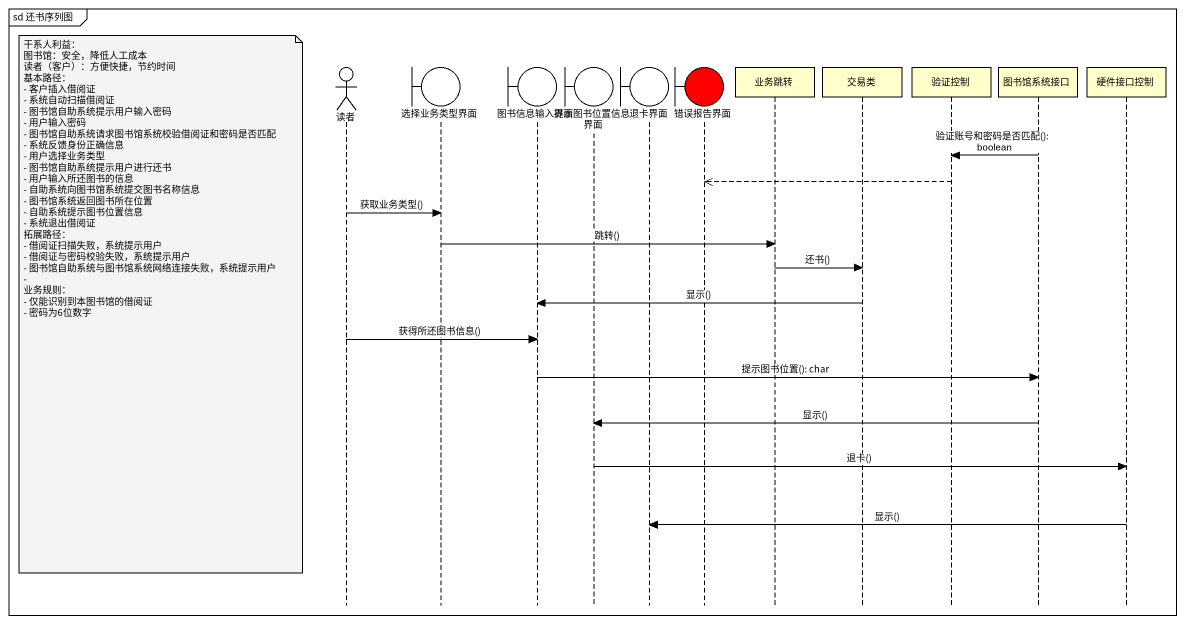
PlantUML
@startuml
mainframe sd 还书序列图
hide footbox
actor 读者
boundary 选择业务类型界面
boundary 图书信息输入界面
boundary 提示图书位置信息界面
boundary 退卡界面
boundary 错误报告界面 #FF0000
participant 业务跳转
participant 交易类
participant 验证控制
participant 图书馆系统接口
participant 硬件接口控制

图书馆系统接口 -> 验证控制 : 验证账号和密码是否匹配(): boolean
验证控制 -->> 错误报告界面
读者 -> 选择业务类型界面 : 获取业务类型()
选择业务类型界面 -> 业务跳转 : 跳转()
业务跳转 -> 交易类 : 还书()
交易类 -> 图书信息输入界面 : 显示()
note left of 读者
  干系人利益：
  图书馆：安全，降低人工成本
  读者（客户）：方便快捷，节约时间
  基本路径：
  - 客户插入借阅证
  - 系统自动扫描借阅证
  - 图书馆自助系统提示用户输入密码
  - 用户输入密码
  - 图书馆自助系统请求图书馆系统校验借阅证和密码是否匹配
  - 系统反馈身份正确信息
  - 用户选择业务类型
  - 图书馆自助系统提示用户进行还书
  - 用户输入所还图书的信息
  - 自助系统向图书馆系统提交图书名称信息
  - 图书馆系统返回图书所在位置
  - 自助系统提示图书位置信息
  - 系统退出借阅证
  拓展路径：
  - 借阅证扫描失败，系统提示用户
  - 借阅证与密码校验失败，系统提示用户
  - 图书馆自助系统与图书馆系统网络连接失败，系统提示用户
  -
  业务规则：
  - 仅能识别到本图书馆的借阅证
  - 密码为6位数字
end note
读者 -> 图书信息输入界面 : 获得所还图书信息()
图书信息输入界面 -> 图书馆系统接口 : 提示图书位置(): char
图书馆系统接口 -> 提示图书位置信息界面 : 显示()
提示图书位置信息界面 -> 硬件接口控制 : 退卡()
硬件接口控制 -> 退卡界面 : 显示()
@enduml
